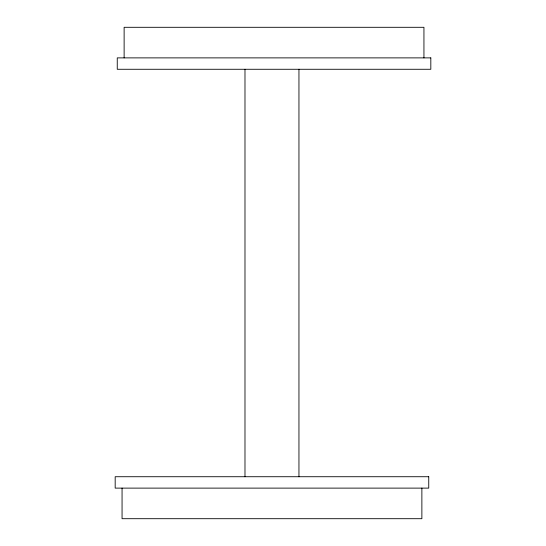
<?xml version="1.0" encoding="UTF-8"?>
<svg xmlns="http://www.w3.org/2000/svg" width="546" height="546" viewBox="0 0 546 546"><rect width="100%" height="100%" fill="white"/><g stroke="black" fill="none" stroke-linecap="round" stroke-linejoin="round"><path stroke-width="0.82" d="M423.942 57.883L423.942 27.3L124.126 27.3L124.126 57.883M421.874 488.117L421.874 518.7L122.058 518.7L122.058 488.117M298.949 69.274L298.949 476.726M244.983 69.274L244.983 476.726M430.821 57.883L117.254 57.883L117.254 69.274L430.821 69.274L430.821 57.883M428.747 476.726L115.179 476.726L115.179 488.117L428.747 488.117L428.747 476.726"/></g></svg>
